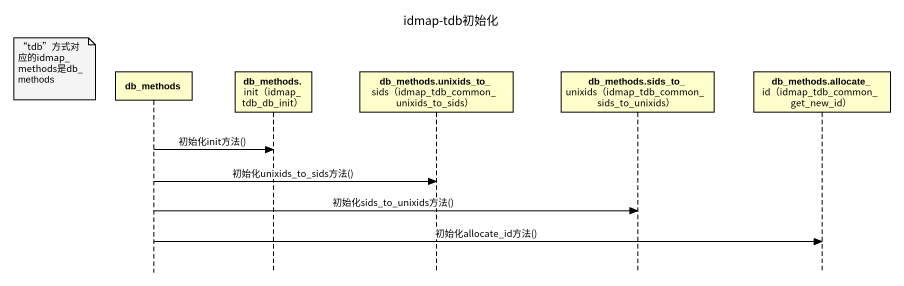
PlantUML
@startuml
title idmap-tdb初始化
hide footbox
participant db_methods
participant "db_methods.init（idmap_tdb_db_init）" as db_methods_init_idmap_tdb
participant "db_methods.unixids_to_sids（idmap_tdb_common_unixids_to_sids）" as db_methods_unixids_to_sids
participant "db_methods.sids_to_unixids（idmap_tdb_common_sids_to_unixids）" as db_methods_sids_to_unixids
participant "db_methods.allocate_id（idmap_tdb_common_get_new_id）" as db_methods_allocate_id

note left of db_methods : “tdb”方式对应的idmap_methods是db_methods
db_methods -> db_methods_init_idmap_tdb : 初始化init方法()
db_methods -> db_methods_unixids_to_sids : 初始化unixids_to_sids方法()
db_methods -> db_methods_sids_to_unixids : 初始化sids_to_unixids方法()
db_methods -> db_methods_allocate_id : 初始化allocate_id方法()
@enduml
